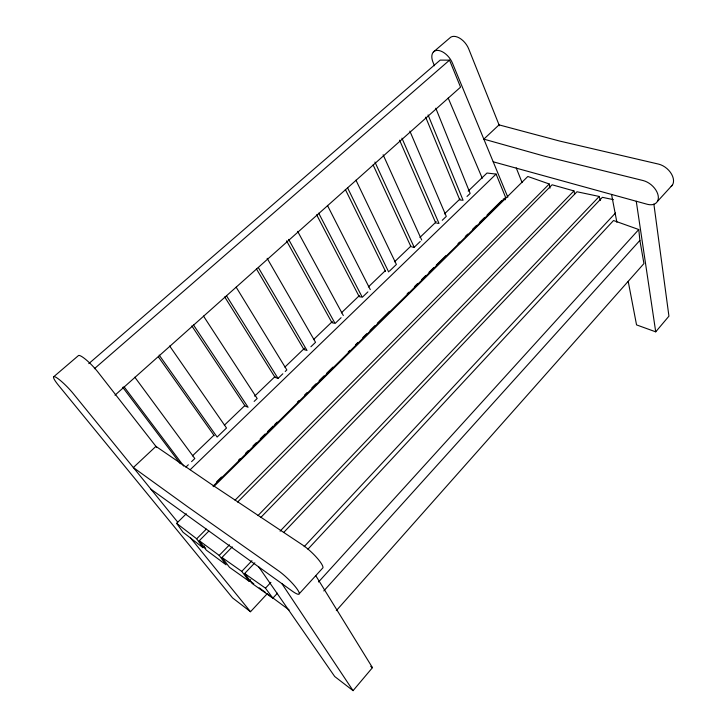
<?xml version="1.0" encoding="UTF-8"?>
<svg xmlns="http://www.w3.org/2000/svg" width="727" height="727" viewBox="0 0 727 727"><rect width="100%" height="100%" fill="white"/><g stroke="black" fill="none" stroke-linecap="round" stroke-linejoin="round"><path stroke-width="1.09" d="M258.812 566.996L334.711 676.519L353.068 690.65L372.469 667.65L315.9 575.893M628.21 281.404L636.543 324.896L655.718 331.839L668.931 316.163L653.873 204.069M336.31 610.653L643.94 263.565L639.887 240.401L638.769 229.541L613.524 220.526L307.93 549.176M323.806 590.933L639.887 240.401M318.553 581.973L638.769 229.541M299.333 593.65L322.979 567.751A18.666 3.862 43.6 0 0 316.599 557.445A18.666 3.862 43.6 0 0 302.677 545.041L211.23 484.209L155.932 446.369L133.341 467.534L188.057 507.037L278.55 570.849A18.911 3.344 43.7 0 1 297.561 589.697A18.911 3.344 43.7 0 1 292.127 591.024L150.98 489.235M657.399 201.47L672.52 184.903M254.841 562.816L244.663 573.512L252.105 583.454L272.843 598.167L277.469 593.168M177.652 522.059L73.363 393.725A17.639 2.763 46.1 0 0 55.943 377.286A17.639 2.763 46.1 0 0 58.578 385.419L232.558 597.903L250.515 611.725L267.009 593.986M272.843 598.167L265.473 588.161L270.889 582.354M304.186 546.659L615.496 213.002M232.258 546.868L221.98 557.455L229.478 567.314L249.216 581.309L250.77 579.664M283.803 532.355L602.374 197.326L613.415 199.652M249.216 581.309L241.764 571.377L251.933 560.708M280.095 531.173L599.239 196.454L600.32 200.525M260.72 517.542L576.965 191.764L599.239 196.454M208.867 531.046L199.289 540.706L206.223 550.075L226.07 564.806L219.218 555.41L229.514 544.832M258.012 515.543L573.948 190.919L552.102 184.785L237.602 502.057M186.303 513.771L176.616 523.34L183.031 532.237L202.987 547.667L204.587 546.05M202.987 547.667L196.69 538.789L206.286 529.129M235.066 500.167L549.248 183.986L527.82 176.479L213.756 486.663M216.646 481.801L221.49 477.021M238.438 460.3L240.055 458.701M245.708 453.13L248.125 450.74M252.969 445.96L256.204 442.779M260.239 438.799L265.082 434.019M267.5 431.629L273.152 426.049M274.77 424.459L277.187 422.069M297.37 402.158L298.979 400.568M304.631 394.997L307.058 392.607M311.901 387.827L315.936 383.847M319.162 380.657L324.006 375.877M326.432 373.487L332.884 367.117M348.224 351.986L349.841 350.396M355.494 344.816L357.911 342.435M362.755 337.655L366.79 333.675M370.025 330.485L374.859 325.705M377.286 323.315L389.39 311.374M407.156 293.853L408.765 292.254M414.417 286.683L417.643 283.494M421.687 279.513L425.722 275.533M428.948 272.343L433.792 267.572M436.218 265.182L445.896 255.622M458.01 243.681L459.628 242.082M465.271 236.511L467.697 234.121M472.541 229.341L476.576 225.361M479.802 222.171L484.645 217.4M487.072 215.01L501.603 200.67M213.029 486.227L505.628 197.426L496.096 174.089L486.999 173.035L468.179 191.11M190.174 469.715L496.096 174.089M185.903 467.116L188.329 464.771M191.574 461.654L194.809 458.528L134.822 377.195M254.141 401.413L257.176 398.496L203.496 316.063M224.698 296.907L275.006 377.331L278.032 378.403L282.83 373.787M285.229 371.479L286.829 369.934L236.166 287.183M310.892 346.77L315.536 342.299L267.145 258.312M341.09 317.699L335.092 323.47L288.628 239.392M367.88 291.909L362.282 297.288L318.708 213.165M389.418 271.171L396.397 264.455L355.966 180.187M412.082 246.989L414.199 247.307L420.215 241.518M442.243 220.308L446.296 216.401L409.874 131.124M467.007 196.463L470.16 193.437L435.8 108.223M192.437 455.865L213.711 435.437M224.352 425.222L244.799 405.584M254.623 396.151L275.079 376.513M284.893 367.09L304.531 348.233M313.537 339.591L332.357 321.525M341.354 312.883L359.356 295.598M368.353 286.956L385.537 270.453M394.543 261.811L410.9 246.099M419.906 237.456L436.273 221.744M444.451 213.892L460 198.962M114.984 395.188L460.554 87.149L449.522 60.159L440.18 60.105L88.794 363.627M94.374 368.716L449.522 60.159M53.562 376.877L78.243 355.757A17.421 3.208 46.4 0 1 85.831 359.547A17.421 3.208 46.4 0 1 98.045 372.197L156.741 447.405M433.383 52.008L449.713 38.04A14.195 8.424 52.5 0 1 459.464 38.04A14.195 8.424 52.5 0 1 468.715 48.909L499.404 125.753M436.854 223.18L438.999 223.425L401.949 138.175M361.255 297.07L359.202 296.625L316.636 214.783M334.038 323.197L331.939 322.643L286.556 240.828M493.197 161.794L647.157 204.251A15.122 9.633 41.2 0 0 658.217 195.908A15.122 9.633 41.2 0 0 643.286 180.596L544.314 156.123L483.837 139.13L499.049 124.871L559.617 141.047L658.671 164.138A14.958 9.824 41 0 1 671.603 174.207A14.958 9.824 41 0 1 671.212 186.475M503.211 199.08L505.374 199.734M305.994 350.187L303.931 349.551L256.431 268.881M221.98 557.455L241.764 571.377M244.663 573.512L265.473 588.161M370.706 666.359L372.469 667.65M199.289 540.706L219.218 555.41M203.06 546.222L205.777 548.24M249.252 580.437L253.787 583.799M259.221 587.825L265.564 592.514M267.372 593.859L289.11 609.962M176.616 523.34L196.69 538.789M190.51 537.88L250.515 611.725M122.718 387.282L180.369 463.771M123.981 386.655L183.731 466.089M159.195 355.103L217.119 437.054L226.515 428.003L169.655 345.997M158.431 356.93L214.238 435.709M191.828 325.923L245.126 406.039L248.08 407.247L193.5 324.969M281.885 583.645L353.068 690.65M226.506 295.78L278.032 378.403M258.385 267.6L307.021 350.496M297.652 231.359L343.335 315.536M327.432 205.396L370.279 289.6M345.343 189.447L385.51 271.353M347.524 187.702L388.645 271.916M373.124 164.938L411.028 246.835M374.932 162.039L414.199 247.307M383.111 154.76L421.724 240.064M399.577 140.166L435.782 223.053M434.492 65.775L433.165 62.649A14.331 8.251 52.1 0 1 437.581 50.39A14.331 8.251 52.1 0 1 452.448 63.104L507.819 197.208M448.205 98.063L482.265 178.26M425.668 117.165L459.818 199.961L463.072 200.252L428.067 114.93M516.215 167.855L522.095 182.586M573.948 190.919L574.666 194.173M611.543 194.427L616.887 222.308M549.248 183.986L550.003 188.184M636.261 201.252L655.718 331.839"/></g></svg>
